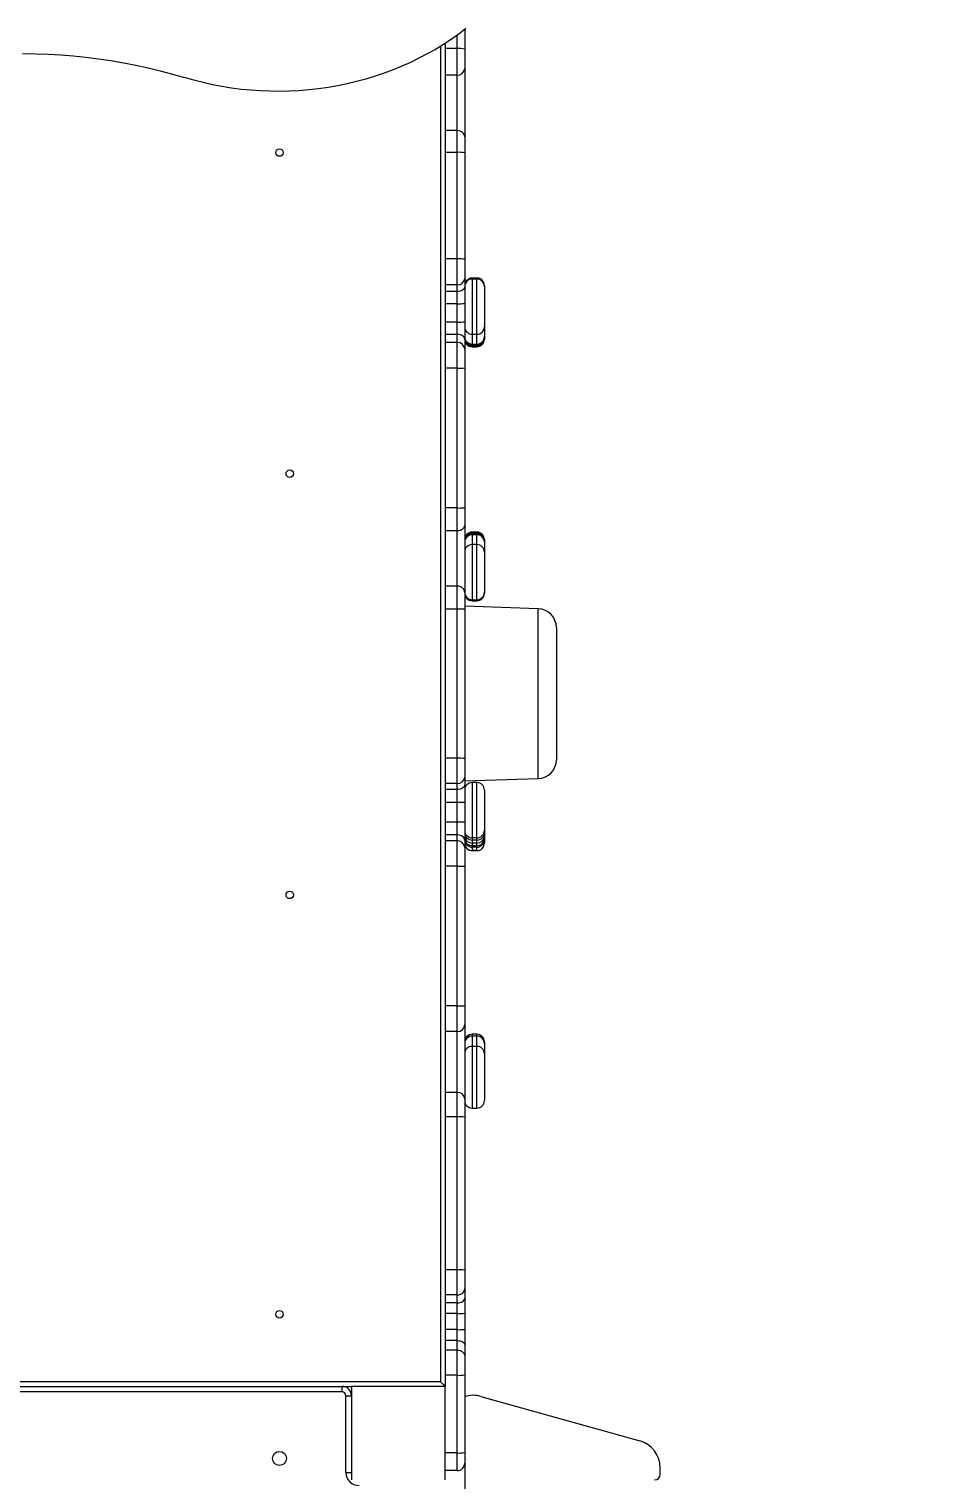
# Model space of a CAD drawing. Header units: millimetres. Extents: x -6332 to 8932, y -6739 to 7096.
# Drawn here: x 1119 to 2093, y 740 to 2290 of the extents above; entities that cross this region are included whole.
import ezdxf

# ---------------------------------------------------------------- set-up
doc = ezdxf.new("R2010")
doc.units = ezdxf.units.MM
for name, color, linetype in [('DIKOM_ОБЪЕКТ', 7, 'Continuous'), ('DIKOM_РАЗМЕР_ЗОНА', 7, 'Continuous'), ('DIKOM_РАЗМЕР_ОБЪЕКТА', 7, 'Continuous')]:
    doc.layers.add(name, color=color, linetype=linetype)
doc.styles.add('style1', font='arial.ttf', dxfattribs={"width": 0.8})
doc.dimstyles.new('1-50', dxfattribs={"dimtxt": 300, "dimasz": 200, "dimexe": 100, "dimexo": 0, "dimgap": 100, "dimtad": 1, "dimtxsty": 'style1', "dimcen": 200, "dimclrd": 7, "dimclre": 7, "dimclrt": 7, "dimadec": 1, "dimazin": 2, "dimtfac": 1, "dimtmove": 0, "dimatfit": 2, "dimfxl": 0, "dimlwd": 25, "dimlwe": 18, "dimarcsym": 0})

# ---------------------------------------------------------------- blocks, each defined once
blk = doc.blocks.new('*D9')
at = {"layer": 'Defpoints', "color": 0, "transparency": 16777216}
for p in [(777.2, 5594), (-4228.7, -3389.8), (7301.7, -3389.8)]:
    blk.add_point(p, dxfattribs=at)
at = {"layer": 'DIKOM_РАЗМЕР_ОБЪЕКТА', "color": 7, "lineweight": 18, "transparency": 16777216}
for p, q in [((777.2, 5594), (7401.7, 5594)), ((-4228.7, -3389.8), (7401.7, -3389.8))]:
    blk.add_line(p, q, dxfattribs=at)
at = {"layer": 'DIKOM_РАЗМЕР_ОБЪЕКТА', "color": 7, "lineweight": 25, "transparency": 16777216}
blk.add_line((7301.7, 5394), (7301.7, -3189.8), dxfattribs=at)
at = {"layer": 'DIKOM_РАЗМЕР_ОБЪЕКТА', "color": 7, "transparency": 16777216}
for points in [[(7268.4, 5394), (7335.1, 5394), (7301.7, 5594)], [(7268.4, -3189.8), (7335.1, -3189.8), (7301.7, -3389.8)]]:
    blk.add_solid(points, dxfattribs=at)
at = {"layer": 'DIKOM_РАЗМЕР_ОБЪЕКТА', "color": 7, "transparency": 16777216, "insert": (7048.6, 1153.7), "char_height": 300, "attachment_point": 5, "rotation": 90, "style": 'style1'}
blk.add_mtext('9000', dxfattribs=at)
blk = doc.blocks.new('*D10')
at = {"layer": 'Defpoints', "color": 0, "transparency": 16777216}
for p in [(4034.8, 3636.6), (-4490.8, -1960.5), (4034.8, -5533.4)]:
    blk.add_point(p, dxfattribs=at)
at = {"layer": 'DIKOM_РАЗМЕР_ОБЪЕКТА', "color": 7, "lineweight": 18, "transparency": 16777216}
for p, q in [((4034.8, 3636.6), (4034.8, -5633.4)), ((-4490.8, -1960.5), (-4490.8, -5633.4))]:
    blk.add_line(p, q, dxfattribs=at)
at = {"layer": 'DIKOM_РАЗМЕР_ОБЪЕКТА', "color": 7, "lineweight": 25, "transparency": 16777216}
blk.add_line((-4290.8, -5533.4), (3834.8, -5533.4), dxfattribs=at)
at = {"layer": 'DIKOM_РАЗМЕР_ОБЪЕКТА', "color": 7, "transparency": 16777216}
for points in [[(-4290.8, -5500.1), (-4290.8, -5566.7), (-4490.8, -5533.4)], [(3834.8, -5500.1), (3834.8, -5566.7), (4034.8, -5533.4)]]:
    blk.add_solid(points, dxfattribs=at)
at = {"layer": 'DIKOM_РАЗМЕР_ОБЪЕКТА', "color": 7, "transparency": 16777216, "insert": (308, -5280.2), "char_height": 300, "attachment_point": 5, "style": 'style1'}
blk.add_mtext('8500', dxfattribs=at)
blk = doc.blocks.new('*D11')
at = {"layer": 'Defpoints', "color": 0, "transparency": 16777216}
for p in [(1114.3, 7096.4), (-4349.6, -4627.3), (8831.8, -4627.3)]:
    blk.add_point(p, dxfattribs=at)
at = {"layer": 'DIKOM_РАЗМЕР_ЗОНА', "color": 7, "lineweight": 18, "transparency": 16777216}
for p, q in [((1114.3, 7096.4), (8931.8, 7096.4)), ((-4349.6, -4627.3), (8931.8, -4627.3))]:
    blk.add_line(p, q, dxfattribs=at)
at = {"layer": 'DIKOM_РАЗМЕР_ЗОНА', "color": 7, "lineweight": 25, "transparency": 16777216}
blk.add_line((8831.8, 6896.4), (8831.8, -4427.3), dxfattribs=at)
at = {"layer": 'DIKOM_РАЗМЕР_ЗОНА', "color": 7, "transparency": 16777216}
for points in [[(8798.4, 6896.4), (8865.1, 6896.4), (8831.8, 7096.4)], [(8798.4, -4427.3), (8865.1, -4427.3), (8831.8, -4627.3)]]:
    blk.add_solid(points, dxfattribs=at)
at = {"layer": 'DIKOM_РАЗМЕР_ЗОНА', "color": 7, "transparency": 16777216, "insert": (8578.6, 1308.2), "char_height": 300, "attachment_point": 5, "rotation": 90, "style": 'style1'}
blk.add_mtext('11750', dxfattribs=at)
blk = doc.blocks.new('*D12')
at = {"layer": 'Defpoints', "color": 0, "transparency": 16777216}
for p in [(6134.4, 3354.9), (-6332, -2644.9), (6134.4, -6639)]:
    blk.add_point(p, dxfattribs=at)
at = {"layer": 'DIKOM_РАЗМЕР_ЗОНА', "color": 7, "lineweight": 18, "transparency": 16777216}
for p, q in [((6134.4, 3354.9), (6134.4, -6739)), ((-6332, -2644.9), (-6332, -6739))]:
    blk.add_line(p, q, dxfattribs=at)
at = {"layer": 'DIKOM_РАЗМЕР_ЗОНА', "color": 7, "lineweight": 25, "transparency": 16777216}
blk.add_line((-6132, -6639), (5934.4, -6639), dxfattribs=at)
at = {"layer": 'DIKOM_РАЗМЕР_ЗОНА', "color": 7, "transparency": 16777216}
for points in [[(-6132, -6605.7), (-6132, -6672.3), (-6332, -6639)], [(5934.4, -6605.7), (5934.4, -6672.3), (6134.4, -6639)]]:
    blk.add_solid(points, dxfattribs=at)
at = {"layer": 'DIKOM_РАЗМЕР_ЗОНА', "color": 7, "transparency": 16777216, "insert": (-98.8, -6385.8), "char_height": 300, "attachment_point": 5, "style": 'style1'}
blk.add_mtext('12500', dxfattribs=at)

msp = doc.modelspace()

# ---------------------------------------------------------------- linework, layer by layer
at = {"layer": 'DIKOM_ОБЪЕКТ', "color": 7, "linetype": 'Continuous', "lineweight": 15}
for p, q in [((1570.146, 2278.978), (1561.866, 2273.538)), ((1578.205, 2284.664), (1570.146, 2278.978)), ((1576.67, 2269.239), (1576.67, 2283.549)), ((1586.03, 2290.587), (1578.205, 2284.664)), ((1584.67, 2289.527), (1584.67, 2268.624)), ((1112.151, 2263.85), (1125.712, 2263.681)), ((1125.712, 2263.681), (1139.264, 2263.208)), ((1139.264, 2263.208), (1152.796, 2262.431)), ((1544.677, 2263.419), (1535.789, 2258.752)), ((1553.373, 2268.35), (1544.677, 2263.419)), ((1561.866, 2273.538), (1553.373, 2268.35)), ((1558.67, 2271.541), (1558.67, 845.087)), ((1563.67, 2274.69), (1563.67, 2269.239)), ((1576.67, 2269.239), (1563.67, 2269.239)), ((1563.67, 2269.239), (1563.67, 2240.789)), ((1576.67, 2240.789), (1576.67, 2269.239)), ((1584.67, 2268.624), (1584.67, 2247.761)), ((1152.796, 2262.431), (1166.301, 2261.35)), ((1166.301, 2261.35), (1179.769, 2259.967)), ((1179.769, 2259.967), (1193.191, 2258.281)), ((1193.191, 2258.281), (1206.559, 2256.295)), ((1206.559, 2256.295), (1219.862, 2254.009)), ((1219.862, 2254.009), (1233.092, 2251.426)), ((1233.092, 2251.426), (1246.241, 2248.546)), ((1246.241, 2248.546), (1259.298, 2245.372)), ((1517.48, 2250.233), (1508.082, 2246.39)), ((1526.72, 2254.355), (1517.48, 2250.233)), ((1535.789, 2258.752), (1526.72, 2254.355)), ((1584.67, 2247.761), (1584.67, 2174.901)), ((1259.298, 2245.372), (1272.257, 2241.905)), ((1272.257, 2241.905), (1285.107, 2238.149)), ((1294.969, 2235.308), (1285.107, 2238.149)), ((1304.94, 2232.764), (1294.969, 2235.308)), ((1315.005, 2230.521), (1304.94, 2232.764)), ((1469.121, 2233.902), (1459.098, 2231.52)), ((1479.042, 2236.584), (1469.121, 2233.902)), ((1488.851, 2239.561), (1479.042, 2236.584)), ((1498.535, 2242.831), (1488.851, 2239.561)), ((1508.082, 2246.39), (1498.535, 2242.831)), ((1576.67, 2240.789), (1563.67, 2240.789)), ((1563.67, 2240.789), (1563.67, 2181.484)), ((1576.67, 2181.484), (1576.67, 2240.789)), ((1325.155, 2228.581), (1315.005, 2230.521)), ((1335.376, 2226.947), (1325.155, 2228.581)), ((1345.656, 2225.621), (1335.376, 2226.947)), ((1355.983, 2224.603), (1345.656, 2225.621)), ((1366.345, 2223.897), (1355.983, 2224.603)), ((1376.728, 2223.501), (1366.345, 2223.897)), ((1387.122, 2223.417), (1376.728, 2223.501)), ((1397.512, 2223.645), (1387.122, 2223.417)), ((1407.887, 2224.184), (1397.512, 2223.645)), ((1418.234, 2225.035), (1407.887, 2224.184)), ((1428.542, 2226.195), (1418.234, 2225.035)), ((1438.796, 2227.664), (1428.542, 2226.195)), ((1448.986, 2229.439), (1438.796, 2227.664)), ((1459.098, 2231.52), (1448.986, 2229.439)), ((1576.67, 2181.484), (1563.67, 2181.484)), ((1563.67, 2181.484), (1563.67, 2158.298)), ((1576.67, 2158.298), (1576.67, 2181.484)), ((1578.231, 2181.358), (1576.67, 2181.484)), ((1579.731, 2180.983), (1578.231, 2181.358)), ((1581.114, 2180.375), (1579.731, 2180.983)), ((1582.327, 2179.556), (1581.114, 2180.375)), ((1583.322, 2178.558), (1582.327, 2179.556)), ((1584.061, 2177.42), (1583.322, 2178.558)), ((1584.516, 2176.185), (1584.061, 2177.42)), ((1584.67, 2174.901), (1584.516, 2176.185)), ((1584.67, 2174.901), (1584.67, 2157.897)), ((1576.67, 2158.298), (1563.67, 2158.298)), ((1563.67, 2158.298), (1563.67, 2044.483)), ((1576.67, 2044.483), (1576.67, 2158.298)), ((1584.67, 2157.897), (1584.67, 2044.083)), ((1576.67, 2044.483), (1563.67, 2044.483)), ((1563.67, 2044.483), (1563.67, 2016.667)), ((1576.67, 2016.667), (1576.67, 2044.483)), ((1584.67, 2044.083), (1584.67, 2023.684)), ((1576.67, 2016.667), (1563.67, 2016.667)), ((1563.67, 2016.667), (1563.67, 2009.58)), ((1576.67, 2009.58), (1576.67, 2016.667)), ((1584.67, 2014.977), (1584.516, 2013.924)), ((1584.67, 2023.684), (1584.67, 2014.977)), ((1584.67, 2014.977), (1584.67, 1996.87)), ((1597.67, 2024.014), (1592.67, 2024.014)), ((1592.67, 2022.922), (1592.67, 2024.014)), ((1597.67, 2022.965), (1592.67, 2022.965)), ((1592.67, 2022.965), (1592.67, 1963.983)), ((1597.67, 2022.922), (1597.67, 2024.014)), ((1597.67, 1963.983), (1597.67, 2022.965)), ((1605.67, 2015.213), (1605.67, 2016.014)), ((1605.67, 2015.213), (1605.67, 2014.965)), ((1605.67, 2014.965), (1605.67, 1971.978)), ((1576.67, 2009.58), (1563.67, 2009.58)), ((1563.67, 2009.58), (1563.67, 1996.646)), ((1578.231, 2009.683), (1576.67, 2009.58)), ((1576.67, 1996.646), (1576.67, 2009.58)), ((1579.731, 2009.99), (1578.231, 2009.683)), ((1581.114, 2010.489), (1579.731, 2009.99)), ((1582.327, 2011.16), (1581.114, 2010.489)), ((1583.322, 2011.978), (1582.327, 2011.16)), ((1584.061, 2012.911), (1583.322, 2011.978)), ((1584.516, 2013.924), (1584.061, 2012.911)), ((1576.67, 1996.646), (1563.67, 1996.646)), ((1563.67, 1996.646), (1563.67, 1977.043)), ((1576.67, 1977.043), (1576.67, 1996.646)), ((1584.67, 1996.87), (1584.67, 1977.266)), ((1576.67, 1977.043), (1563.67, 1977.043)), ((1563.67, 1977.043), (1563.67, 1963.837)), ((1576.67, 1963.837), (1576.67, 1977.043)), ((1584.67, 1977.266), (1584.67, 1958.779)), ((1605.67, 1971.978), (1605.67, 1961.53)), ((1576.67, 1963.837), (1563.67, 1963.837)), ((1563.67, 1963.837), (1563.67, 1955.099)), ((1576.67, 1955.099), (1563.67, 1955.099)), ((1563.67, 1955.099), (1563.67, 1927.781)), ((1576.67, 1955.099), (1576.67, 1963.837)), ((1578.231, 1963.74), (1576.67, 1963.837)), ((1576.67, 1927.781), (1576.67, 1955.099)), ((1579.731, 1963.452), (1578.231, 1963.74)), ((1581.114, 1962.985), (1579.731, 1963.452)), ((1582.327, 1962.356), (1581.114, 1962.985)), ((1583.322, 1961.589), (1582.327, 1962.356)), ((1584.061, 1960.715), (1583.322, 1961.589)), ((1584.516, 1959.766), (1584.061, 1960.715)), ((1584.67, 1958.779), (1584.516, 1959.766)), ((1584.67, 1958.779), (1584.67, 1948.043)), ((1592.67, 1963.983), (1597.67, 1963.983)), ((1592.67, 1963.983), (1592.67, 1953.535)), ((1592.67, 1953.535), (1597.67, 1953.535)), ((1592.67, 1953.535), (1592.67, 1953.517)), ((1592.67, 1953.517), (1597.67, 1953.517)), ((1592.67, 1953.517), (1592.67, 1953.089)), ((1592.67, 1953.089), (1597.67, 1953.089)), ((1592.67, 1953.089), (1592.67, 1951.886)), ((1597.67, 1953.535), (1597.67, 1963.983)), ((1597.67, 1953.517), (1597.67, 1953.535)), ((1597.67, 1953.089), (1597.67, 1953.517)), ((1597.67, 1951.886), (1597.67, 1953.089)), ((1605.67, 1961.53), (1605.67, 1961.516)), ((1605.67, 1961.516), (1605.67, 1960.763)), ((1605.67, 1960.763), (1605.67, 1959.881)), ((1605.67, 1959.881), (1605.67, 1958.716)), ((1605.67, 1958.716), (1605.67, 1958.701)), ((1584.67, 1948.043), (1584.67, 1928.01)), ((1592.67, 1951.886), (1597.67, 1951.886)), ((1592.67, 1951.886), (1592.67, 1950.721)), ((1592.67, 1950.721), (1597.67, 1950.721)), ((1592.67, 1950.721), (1592.67, 1950.701)), ((1592.67, 1950.701), (1597.67, 1950.701)), ((1597.67, 1950.721), (1597.67, 1951.886)), ((1597.67, 1950.701), (1597.67, 1950.721)), ((1576.67, 1927.781), (1563.67, 1927.781)), ((1563.67, 1927.781), (1563.67, 1778.402)), ((1576.67, 1778.402), (1576.67, 1927.781)), ((1584.67, 1928.01), (1584.67, 1778.631)), ((1576.67, 1778.402), (1563.67, 1778.402)), ((1563.67, 1778.402), (1563.67, 1753.955)), ((1576.67, 1753.955), (1576.67, 1778.402)), ((1584.67, 1778.631), (1584.67, 1760.703)), ((1576.67, 1753.955), (1563.67, 1753.955)), ((1563.67, 1753.955), (1563.67, 1694.904)), ((1578.231, 1754.085), (1576.67, 1753.955)), ((1576.67, 1694.904), (1576.67, 1753.955)), ((1579.731, 1754.468), (1578.231, 1754.085)), ((1581.114, 1755.092), (1579.731, 1754.468)), ((1582.327, 1755.931), (1581.114, 1755.092)), ((1583.322, 1756.954), (1582.327, 1755.931)), ((1584.061, 1758.121), (1583.322, 1756.954)), ((1584.516, 1759.387), (1584.061, 1758.121)), ((1584.67, 1760.703), (1584.516, 1759.387)), ((1584.67, 1760.703), (1584.67, 1688.155)), ((1597.67, 1752.639), (1592.67, 1752.639)), ((1592.67, 1752.639), (1592.67, 1752.619)), ((1592.67, 1752.619), (1592.67, 1751.454)), ((1597.67, 1752.619), (1592.67, 1752.619)), ((1597.67, 1752.619), (1597.67, 1752.639)), ((1597.67, 1751.454), (1597.67, 1752.619)), ((1592.67, 1751.454), (1592.67, 1750.25)), ((1597.67, 1751.454), (1592.67, 1751.454)), ((1597.67, 1750.25), (1592.67, 1750.25)), ((1592.67, 1750.25), (1592.67, 1749.823)), ((1597.67, 1749.823), (1592.67, 1749.823)), ((1592.67, 1749.805), (1592.67, 1749.823)), ((1592.67, 1749.805), (1592.67, 1739.357)), ((1597.67, 1749.805), (1592.67, 1749.805)), ((1597.67, 1739.357), (1592.67, 1739.357)), ((1592.67, 1739.357), (1592.67, 1680.375)), ((1597.67, 1750.25), (1597.67, 1751.454)), ((1597.67, 1749.823), (1597.67, 1750.25)), ((1597.67, 1749.805), (1597.67, 1749.823)), ((1597.67, 1739.357), (1597.67, 1749.805)), ((1597.67, 1680.375), (1597.67, 1739.357)), ((1605.67, 1744.638), (1605.67, 1744.624)), ((1605.67, 1744.624), (1605.67, 1743.459)), ((1605.67, 1743.459), (1605.67, 1742.576)), ((1605.67, 1742.576), (1605.67, 1741.823)), ((1605.67, 1741.809), (1605.67, 1741.823)), ((1605.67, 1741.809), (1605.67, 1731.361)), ((1605.67, 1731.361), (1605.67, 1688.375)), ((1576.67, 1694.904), (1563.67, 1694.904)), ((1563.67, 1694.904), (1563.67, 1670.407)), ((1576.67, 1670.407), (1576.67, 1694.904)), ((1578.231, 1694.774), (1576.67, 1694.904)), ((1579.731, 1694.39), (1578.231, 1694.774)), ((1581.114, 1693.766), (1579.731, 1694.39)), ((1582.327, 1692.927), (1581.114, 1693.766)), ((1583.322, 1691.904), (1582.327, 1692.927)), ((1584.061, 1690.737), (1583.322, 1691.904)), ((1584.516, 1689.471), (1584.061, 1690.737)), ((1584.67, 1688.155), (1584.516, 1689.471)), ((1584.67, 1688.155), (1584.67, 1670.191)), ((1592.67, 1680.418), (1592.67, 1679.326)), ((1592.67, 1680.375), (1597.67, 1680.375)), ((1592.67, 1679.326), (1597.67, 1679.326)), ((1597.67, 1679.326), (1597.67, 1680.418)), ((1605.67, 1688.375), (1605.67, 1688.127)), ((1605.67, 1688.127), (1605.67, 1687.326)), ((1576.67, 1670.407), (1563.67, 1670.407)), ((1563.67, 1670.407), (1563.67, 1511.032)), ((1576.67, 1511.032), (1576.67, 1670.407)), ((1663.336, 1670.731), (1584.67, 1673.353)), ((1584.67, 1670.191), (1584.67, 1510.815)), ((1663.336, 1489.442), (1663.336, 1670.731)), ((1682.67, 1650.743), (1682.67, 1509.431)), ((1576.67, 1511.032), (1563.67, 1511.032)), ((1563.67, 1511.032), (1563.67, 1483.978)), ((1576.67, 1483.978), (1576.67, 1511.032)), ((1584.67, 1510.815), (1584.67, 1490.975)), ((1584.67, 1490.975), (1584.67, 1483.184)), ((1584.67, 1486.82), (1663.336, 1489.442)), ((1576.67, 1483.978), (1563.67, 1483.978)), ((1563.67, 1483.978), (1563.67, 1477.636)), ((1576.67, 1477.636), (1563.67, 1477.636)), ((1563.67, 1477.636), (1563.67, 1463.766)), ((1576.67, 1477.636), (1576.67, 1483.978)), ((1578.231, 1477.743), (1576.67, 1477.636)), ((1576.67, 1463.766), (1576.67, 1477.636)), ((1579.731, 1478.058), (1578.231, 1477.743)), ((1581.114, 1478.571), (1579.731, 1478.058)), ((1582.327, 1479.261), (1581.114, 1478.571)), ((1583.322, 1480.102), (1582.327, 1479.261)), ((1584.061, 1481.061), (1583.322, 1480.102)), ((1584.516, 1482.102), (1584.061, 1481.061)), ((1584.67, 1483.184), (1584.516, 1482.102)), ((1584.67, 1483.184), (1584.67, 1463.766)), ((1597.67, 1485.029), (1592.67, 1485.029)), ((1592.67, 1485.029), (1592.67, 1426.034)), ((1597.67, 1426.034), (1597.67, 1485.029)), ((1605.67, 1477.029), (1605.67, 1434.032)), ((1576.67, 1463.766), (1563.67, 1463.766)), ((1563.67, 1463.766), (1563.67, 1442.96)), ((1584.67, 1463.766), (1576.67, 1463.766)), ((1576.67, 1442.96), (1576.67, 1463.766)), ((1584.67, 1463.766), (1584.67, 1442.96)), ((1576.67, 1442.96), (1563.67, 1442.96)), ((1563.67, 1442.96), (1563.67, 1429.09)), ((1576.67, 1429.09), (1576.67, 1442.96)), ((1584.67, 1442.96), (1576.67, 1442.96)), ((1584.67, 1442.96), (1584.67, 1423.542)), ((1576.67, 1429.09), (1563.67, 1429.09)), ((1563.67, 1429.09), (1563.67, 1422.755)), ((1576.67, 1422.755), (1576.67, 1429.09)), ((1578.231, 1428.983), (1576.67, 1429.09)), ((1579.731, 1428.668), (1578.231, 1428.983)), ((1581.114, 1428.155), (1579.731, 1428.668)), ((1582.327, 1427.465), (1581.114, 1428.155)), ((1583.322, 1426.624), (1582.327, 1427.465)), ((1584.061, 1425.665), (1583.322, 1426.624)), ((1597.67, 1426.034), (1592.67, 1426.034)), ((1592.67, 1426.034), (1592.67, 1423.694)), ((1597.67, 1423.694), (1597.67, 1426.034)), ((1605.67, 1434.032), (1605.67, 1431.693)), ((1605.67, 1431.693), (1605.67, 1428.083)), ((1605.67, 1428.083), (1605.67, 1425.194)), ((1576.67, 1422.755), (1563.67, 1422.755)), ((1563.67, 1422.755), (1563.67, 1395.716)), ((1576.67, 1395.716), (1576.67, 1422.755)), ((1584.516, 1424.624), (1584.061, 1425.665)), ((1584.67, 1423.542), (1584.516, 1424.624)), ((1584.67, 1423.542), (1584.67, 1415.759)), ((1584.67, 1415.759), (1584.67, 1395.93)), ((1597.67, 1423.694), (1592.67, 1423.694)), ((1592.67, 1423.694), (1592.67, 1420.497)), ((1597.67, 1420.497), (1592.67, 1420.497)), ((1592.67, 1420.497), (1592.67, 1417.607)), ((1597.67, 1417.607), (1592.67, 1417.607)), ((1592.67, 1417.607), (1592.67, 1416.06)), ((1597.67, 1416.06), (1592.67, 1416.06)), ((1592.67, 1416.06), (1592.67, 1412.403)), ((1597.67, 1412.403), (1592.67, 1412.403)), ((1592.67, 1412.403), (1592.67, 1412.397)), ((1592.67, 1412.397), (1597.67, 1412.397)), ((1597.67, 1420.497), (1597.67, 1423.694)), ((1597.67, 1417.607), (1597.67, 1420.497)), ((1597.67, 1416.06), (1597.67, 1417.607)), ((1597.67, 1412.403), (1597.67, 1416.06)), ((1597.67, 1412.397), (1597.67, 1412.403)), ((1605.67, 1425.194), (1605.67, 1424.059)), ((1605.67, 1424.059), (1605.67, 1420.402)), ((1605.67, 1420.402), (1605.67, 1420.398)), ((1576.67, 1395.716), (1563.67, 1395.716)), ((1563.67, 1395.716), (1563.67, 1246.525)), ((1576.67, 1246.525), (1576.67, 1395.716)), ((1584.67, 1395.93), (1584.67, 1246.74)), ((1576.67, 1246.525), (1563.67, 1246.525)), ((1563.67, 1246.525), (1563.67, 1219.07)), ((1576.67, 1219.07), (1576.67, 1246.525)), ((1584.67, 1246.74), (1584.67, 1226.605)), ((1584.67, 1226.605), (1584.67, 1146.771)), ((1576.67, 1219.07), (1563.67, 1219.07)), ((1563.67, 1219.07), (1563.67, 1154.088)), ((1576.67, 1154.088), (1576.67, 1219.07)), ((1597.67, 1216.245), (1592.67, 1216.245)), ((1592.67, 1216.245), (1592.67, 1216.205)), ((1597.67, 1216.205), (1592.67, 1216.205)), ((1592.67, 1216.205), (1592.67, 1214.318)), ((1597.67, 1214.318), (1592.67, 1214.318)), ((1592.67, 1214.318), (1592.67, 1214.277)), ((1592.67, 1214.277), (1592.67, 1203.308)), ((1597.67, 1214.277), (1592.67, 1214.277)), ((1597.67, 1216.205), (1597.67, 1216.245)), ((1597.67, 1214.318), (1597.67, 1216.205)), ((1597.67, 1214.277), (1597.67, 1214.318)), ((1597.67, 1203.308), (1597.67, 1214.277)), ((1597.67, 1203.308), (1592.67, 1203.308)), ((1592.67, 1203.308), (1592.67, 1137.353)), ((1597.67, 1137.353), (1597.67, 1203.308)), ((1605.67, 1208.245), (1605.67, 1208.216)), ((1605.67, 1208.216), (1605.67, 1206.318)), ((1605.67, 1206.318), (1605.67, 1206.288)), ((1605.67, 1206.288), (1605.67, 1195.319)), ((1605.67, 1195.319), (1605.67, 1145.353)), ((1576.67, 1154.088), (1563.67, 1154.088)), ((1563.67, 1154.088), (1563.67, 1128.093)), ((1576.67, 1128.093), (1576.67, 1154.088)), ((1584.67, 1146.771), (1584.67, 1127.708)), ((1592.67, 1137.353), (1597.67, 1137.353)), ((1576.67, 1128.093), (1563.67, 1128.093)), ((1563.67, 1128.093), (1563.67, 964.55)), ((1576.67, 964.55), (1576.67, 1128.093)), ((1584.67, 1127.708), (1584.67, 964.164)), ((1576.67, 964.55), (1563.67, 964.55)), ((1563.67, 964.55), (1563.67, 937.715)), ((1576.67, 937.715), (1576.67, 964.55)), ((1584.67, 964.164), (1584.67, 944.486)), ((1576.67, 937.715), (1563.67, 937.715)), ((1563.67, 937.715), (1563.67, 929.36)), ((1576.67, 937.715), (1578.231, 937.845)), ((1576.67, 929.36), (1576.67, 937.715)), ((1578.231, 937.845), (1579.731, 938.23)), ((1579.731, 938.23), (1581.114, 938.856)), ((1579.731, 929.73), (1581.114, 930.179)), ((1581.114, 938.856), (1582.327, 939.698)), ((1581.114, 930.179), (1582.327, 930.784)), ((1582.327, 939.698), (1583.322, 940.724)), ((1582.327, 930.784), (1583.322, 931.52)), ((1583.322, 940.724), (1584.061, 941.895)), ((1583.322, 931.52), (1584.061, 932.361)), ((1584.061, 941.895), (1584.516, 943.165)), ((1584.061, 932.361), (1584.516, 933.273)), ((1584.516, 943.165), (1584.67, 944.486)), ((1584.516, 933.273), (1584.67, 934.221)), ((1584.67, 944.486), (1584.67, 934.221)), ((1584.67, 934.221), (1584.67, 918.268)), ((1576.67, 929.36), (1563.67, 929.36)), ((1563.67, 929.36), (1563.67, 917.965)), ((1576.67, 917.965), (1563.67, 917.965)), ((1563.67, 917.965), (1563.67, 900.664)), ((1576.67, 929.36), (1578.231, 929.453)), ((1576.67, 917.965), (1576.67, 929.36)), ((1576.67, 900.664), (1576.67, 917.965)), ((1578.231, 929.453), (1579.731, 929.73)), ((1584.67, 918.268), (1584.67, 900.967)), ((1576.67, 900.664), (1563.67, 900.664)), ((1563.67, 900.664), (1563.67, 888.991)), ((1576.67, 888.991), (1576.67, 900.664)), ((1584.67, 900.967), (1584.67, 884.625)), ((1576.67, 888.991), (1563.67, 888.991)), ((1563.67, 888.991), (1563.67, 878.771)), ((1576.67, 878.771), (1576.67, 888.991)), ((1576.67, 888.991), (1578.231, 888.907)), ((1578.231, 888.907), (1579.731, 888.659)), ((1579.731, 888.659), (1581.114, 888.255)), ((1581.114, 888.255), (1582.327, 887.712)), ((1582.327, 887.712), (1583.322, 887.05)), ((1583.322, 887.05), (1584.061, 886.295)), ((1584.061, 886.295), (1584.516, 885.476)), ((1584.516, 885.476), (1584.67, 884.625)), ((1584.67, 884.625), (1584.67, 872.069)), ((1576.67, 878.771), (1563.67, 878.771)), ((1563.67, 878.771), (1563.67, 851.912)), ((1576.67, 851.912), (1576.67, 878.771)), ((1576.67, 878.771), (1578.231, 878.643)), ((1578.231, 878.643), (1579.731, 878.261)), ((1579.731, 878.261), (1581.114, 877.642)), ((1581.114, 877.642), (1582.327, 876.809)), ((1582.327, 876.809), (1583.322, 875.793)), ((1583.322, 875.793), (1584.061, 874.634)), ((1584.061, 874.634), (1584.516, 873.377)), ((1584.516, 873.377), (1584.67, 872.069)), ((1584.67, 872.069), (1584.67, 852.372)), ((1558.67, 845.087), (668.67, 845.087)), ((763.67, 840.087), (1463.67, 840.087)), ((1453.67, 834.087), (1453.67, 840.087)), ((1563.67, 840.087), (1463.67, 840.087)), ((1463.67, 840.087), (1463.67, 740.087)), ((1559.645, 844.111), (1558.67, 845.087)), ((1560.584, 843.174), (1559.645, 844.111)), ((1561.448, 842.309), (1560.584, 843.174)), ((1562.205, 841.551), (1561.448, 842.309)), ((1562.827, 840.93), (1562.205, 841.551)), ((1563.289, 840.467), (1562.827, 840.93)), ((1563.574, 840.183), (1563.289, 840.467)), ((1563.67, 840.087), (1563.574, 840.183)), ((1576.67, 851.912), (1563.67, 851.912)), ((1563.67, 851.912), (1563.67, 840.087)), ((1563.67, 740.087), (1563.67, 840.087)), ((1576.67, 768.935), (1576.67, 851.912)), ((1584.67, 852.372), (1584.67, 769.396)), ((1453.67, 834.087), (773.67, 834.087)), ((1457.67, 830.087), (1463.67, 830.087)), ((1457.67, 748.087), (1457.67, 830.087)), ((1601.759, 829.422), (1771.759, 781.822)), ((1576.67, 768.935), (1563.67, 768.935)), ((1576.67, 750.087), (1576.67, 768.935)), ((1584.67, 769.396), (1584.67, 758.087)), ((1457.67, 748.087), (1463.67, 748.087)), ((1576.67, 750.087), (1563.67, 750.087)), ((1584.67, 758.087), (1584.67, 724.085)), ((1793.67, 746.087), (1793.67, 752.933))]:
    msp.add_line(p, q, dxfattribs=at)
for centre, radius in [((1386.67, 2158.087), 4), ((1397.67, 1815.087), 4), ((1397.67, 1365.087), 4), ((1386.67, 917.087), 4), ((1386.67, 763.087), 7.5)]:
    msp.add_circle(centre, radius, dxfattribs=at)
for centre, radius, start, end in [((1578.659, 2242.774), 26.54, 76.908922, 94.297323), ((1577.151, 2248.313), 7.539, 266.340743, 355.799072), ((1578.664, 2118.078), 40.269, 81.422451, 92.83809), ((1578.664, 2004.223), 40.31, 81.431665, 92.835689), ((1577.131, 2024.21), 7.557, 266.49969, 356.01176), ((1592.67, 2016.014), 8, 90, 180), ((1592.67, 2014.965), 8, 90, 180), ((1592.344, 2015.149), 7.674, 120.231987, 179.522989), ((1597.67, 2016.014), 8, 0, 90), ((1597.67, 2014.965), 8, 0, 90), ((1597.995, 2015.149), 7.675, 0.480785, 59.764239), ((1578.667, 2068.427), 71.808, 268.406819, 274.795747), ((1578.676, 2048.492), 71.477, 268.392009, 274.810557), ((1592.668, 1971.98), 7.998, 180.017176, 270.016986), ((1597.672, 1971.98), 7.998, 269.983014, 359.982824), ((1577.114, 1947.539), 7.572, 3.812162, 93.364457), ((1592.667, 1961.532), 7.997, 180.015754, 270.018407), ((1592.67, 1961.517), 8, 180, 270), ((1592.51, 1960.93), 7.842, 181.213399, 271.167264), ((1592.667, 1959.883), 7.997, 180.015754, 270.018407), ((1592.668, 1958.718), 7.998, 180.017176, 270.016986), ((1592.67, 1958.701), 8, 180, 270), ((1597.673, 1961.532), 7.997, 269.981593, 359.984246), ((1597.67, 1961.517), 8, 270, 0), ((1597.83, 1960.93), 7.842, 268.832736, 358.786601), ((1597.673, 1959.883), 7.997, 269.981593, 359.984246), ((1597.672, 1958.718), 7.998, 269.983014, 359.982824), ((1597.67, 1958.701), 8, 270, 0), ((1578.662, 1998.069), 70.317, 268.376461, 274.901178), ((1578.662, 1848.691), 70.317, 268.376461, 274.901178), ((1592.67, 1744.639), 8, 90, 180), ((1592.668, 1744.621), 7.998, 89.986447, 179.979392), ((1597.67, 1744.639), 8, 0, 90), ((1597.672, 1744.621), 7.998, 0.020608, 90.013553), ((1592.668, 1743.456), 7.998, 89.983014, 179.982824), ((1592.51, 1742.41), 7.842, 88.834738, 178.784599), ((1592.67, 1741.823), 8, 90, 180), ((1592.667, 1741.807), 7.997, 89.981593, 179.984246), ((1592.667, 1731.359), 7.997, 89.979648, 179.98619), ((1597.672, 1743.456), 7.998, 0.017176, 90.016986), ((1597.829, 1742.41), 7.842, 1.215401, 91.165262), ((1597.67, 1741.823), 8, 0, 90), ((1597.673, 1741.807), 7.997, 0.015754, 90.018407), ((1597.673, 1731.359), 7.997, 0.01381, 90.020352), ((1592.67, 1688.375), 8, 180, 270), ((1592.344, 1688.19), 7.675, 180.475974, 239.765438), ((1592.67, 1687.326), 8, 180, 270), ((1597.67, 1688.375), 8, 270, 0), ((1597.67, 1687.326), 8, 270, 0), ((1597.995, 1688.191), 7.676, 300.238337, 359.520251), ((1578.673, 1596.507), 73.928, 85.347201, 91.552609), ((1662.67, 1650.742), 20, 0, 88.090848), ((1578.667, 1437.049), 74.01, 85.347228, 91.545758), ((1662.67, 1509.431), 20, 271.909152, 0), ((1577.14, 1491.512), 7.549, 266.431942, 355.921047), ((1592.67, 1477.029), 8, 90, 180), ((1597.67, 1477.029), 8, 0, 90), ((1592.669, 1434.033), 7.999, 180.006262, 270.003984), ((1592.669, 1431.693), 7.999, 180.002831, 270.007415), ((1592.468, 1428.296), 7.801, 181.559216, 271.479533), ((1597.671, 1434.033), 7.999, 269.996016, 359.993738), ((1597.671, 1431.693), 7.999, 269.992585, 359.997169), ((1597.871, 1428.296), 7.801, 268.520467, 358.440784), ((1577.14, 1415.221), 7.549, 4.085927, 93.572694), ((1592.468, 1425.406), 7.801, 181.559216, 271.479533), ((1592.669, 1424.06), 7.999, 180.002847, 270.003984), ((1592.669, 1420.402), 7.999, 180.002847, 270.003984), ((1592.67, 1420.398), 8, 180, 270), ((1597.871, 1425.406), 7.801, 268.520467, 358.440784), ((1597.671, 1424.06), 7.999, 269.996016, 359.997153), ((1597.671, 1420.402), 7.999, 269.996016, 359.997153), ((1597.67, 1420.398), 8, 270, 0), ((1578.675, 1470.199), 74.511, 268.458049, 274.614839), ((1578.669, 1321.224), 74.726, 268.466927, 274.605961), ((1576.895, 1226.845), 7.778, 268.341039, 358.237812), ((1592.67, 1208.245), 8, 90, 180), ((1592.664, 1208.211), 7.994, 89.959019, 179.962379), ((1592.67, 1206.318), 8, 90, 180), ((1592.664, 1206.282), 7.994, 89.960441, 179.960957), ((1597.67, 1208.245), 8, 0, 90), ((1597.676, 1208.211), 7.994, 0.037621, 90.040981), ((1597.67, 1206.318), 8, 0, 90), ((1597.676, 1206.282), 7.994, 0.039043, 90.039559), ((1592.665, 1195.313), 7.995, 89.963876, 179.957522), ((1597.675, 1195.313), 7.995, 0.042478, 90.036124), ((1576.997, 1146.413), 7.682, 2.668152, 92.436964), ((1592.67, 1145.353), 8, 180, 270), ((1597.67, 1145.353), 8, 270, 0), ((1578.668, 1086.282), 41.859, 81.756267, 92.735945), ((1578.67, 922.824), 41.773, 81.741597, 92.7438), ((1578.669, 970.988), 53.06, 267.841127, 276.49403), ((1578.669, 953.686), 53.06, 267.841127, 276.49403), ((1453.67, 830.087), 10, 0, 90), ((1578.666, 886.987), 35.132, 266.743552, 279.840411), ((1453.67, 830.087), 4, 0, 90), ((1593.67, 800.533), 30, 74.357754, 107.457603), ((1763.67, 752.933), 30, 0, 74.357754), ((1578.661, 804.058), 35.18, 266.755819, 279.834952), ((1471.67, 748.087), 14, 180, 270), ((1576.67, 758.087), 8, 270, 0), ((1787.67, 746.087), 6, 270, 0)]:
    msp.add_arc(centre, radius, start, end, dxfattribs=at)

# ---------------------------------------------------------------- dimensions: what is measured, and where the dimension line sits
at = {"layer": 'DIKOM_РАЗМЕР_ЗОНА'}
dim = msp.add_linear_dim(base=(8831.757, -4627.344), p1=(1114.346, 7096.351), p2=(-4349.589, -4627.344), angle=90, text='11750', dimstyle='1-50', dxfattribs=at)
dim.commit()
dim.dimension.update_dxf_attribs({"geometry": '*D11', "text_midpoint": (8831.757, 1308.196), "dimtype": 160})
dim = msp.add_linear_dim(base=(6134.379, -6639), p1=(-6332, -2644.933), p2=(6134.379, 3354.853), text='12500', dimstyle='1-50', dxfattribs=at)
dim.commit()
dim.dimension.update_dxf_attribs({"geometry": '*D12', "text_midpoint": (-98.81, -6639), "dimtype": 160})
at = {"layer": 'DIKOM_РАЗМЕР_ОБЪЕКТА'}
dim = msp.add_linear_dim(base=(7301.722, -3389.779), p1=(777.17, 5593.968), p2=(-4228.728, -3389.779), angle=90, text='9000', dimstyle='1-50', dxfattribs=at)
dim.commit()
dim.dimension.update_dxf_attribs({"geometry": '*D9', "text_midpoint": (7301.722, 1153.714), "dimtype": 160})
dim = msp.add_linear_dim(base=(4034.777, -5533.386), p1=(-4490.848, -1960.464), p2=(4034.777, 3636.587), text='8500', dimstyle='1-50', dxfattribs=at)
dim.commit()
dim.dimension.update_dxf_attribs({"geometry": '*D10', "text_midpoint": (308.034, -5533.386), "dimtype": 160})

doc.saveas('drawing.dxf')
